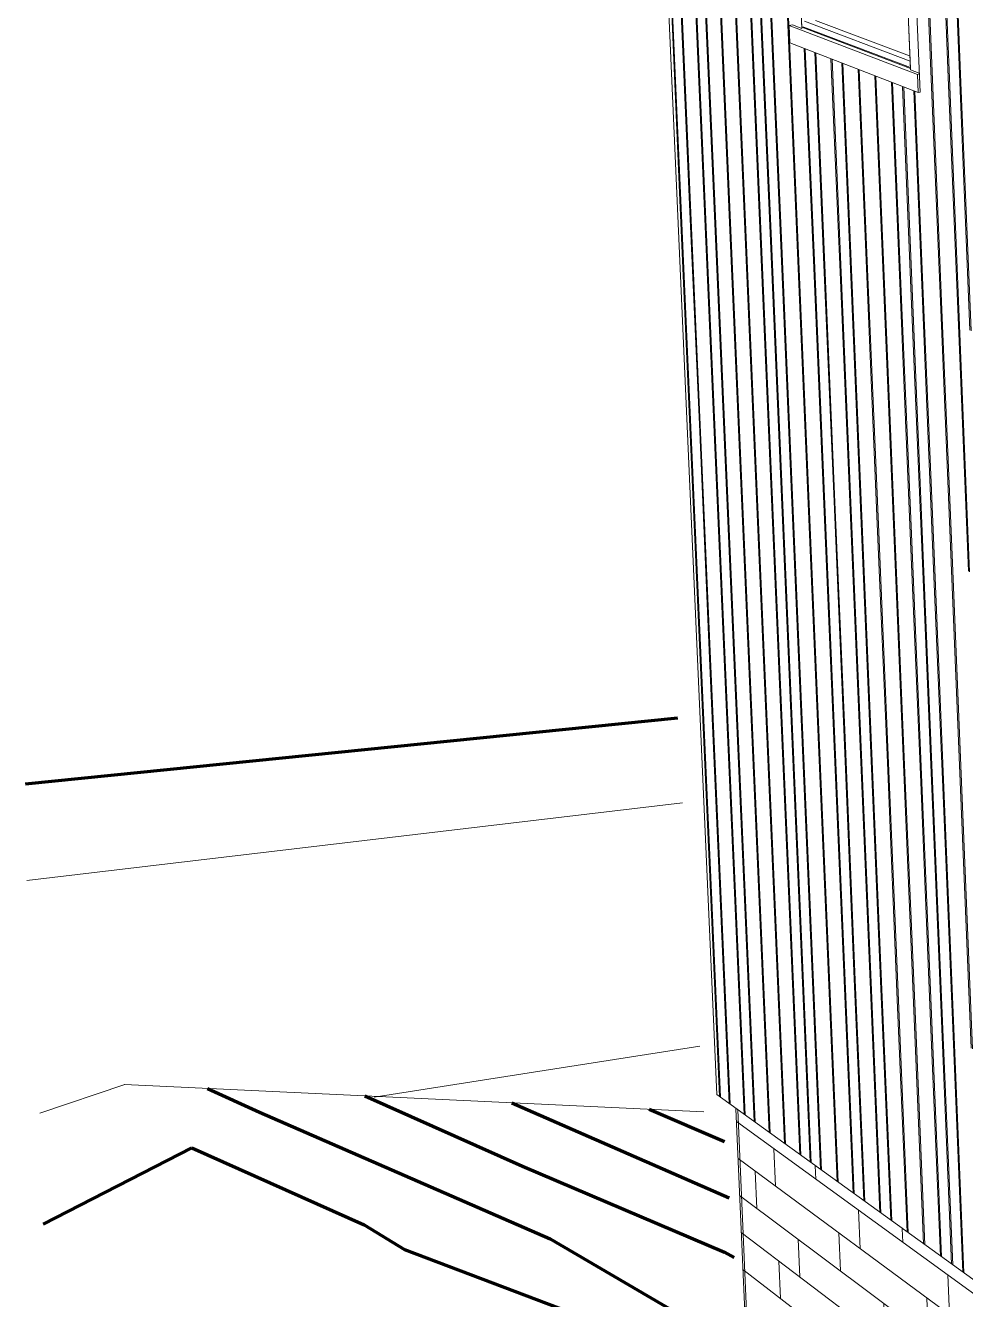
# Model space of a CAD drawing. Header units: inches. Extents: x 5690 to 5695, y -585 to 907.
# Drawn here: x 5690.0565 to 5690.1718, y 906.8916 to 907.0477 of the extents above; entities that cross this region are included whole.
import ezdxf

# ---------------------------------------------------------------- set-up
doc = ezdxf.new("R2010")
doc.units = ezdxf.units.IN
doc.header["$MEASUREMENT"] = 0
for name, color, linetype, lineweight in [('A-DETL', 90, 'Continuous', 9), ('A-GLAZ-2', 151, 'Continuous', 9), ('A-WALL-PATT-1', 111, 'Continuous', 9), ('C-TOPO', 7, 'Continuous', 9), ('C-TOPO-MAJR', 7, 'Continuous', 70), ('I-WALL', 2, 'Continuous', 13), ('I-WALL-1', 2, 'Continuous', 9), ('S-FNDN', 32, 'Continuous', 13), ('S-FNDN-1', 32, 'Continuous', 9)]:
    doc.layers.add(name, color=color, linetype=linetype, lineweight=lineweight)

# ---------------------------------------------------------------- blocks, each defined once
blk = doc.blocks.new('FP_18-3D View 1')
at = {"layer": 'A-WALL-PATT-1'}
for p, q in [((5690.16752, 907.04214), (5690.16626, 907.0725)), ((5690.16765, 907.04209), (5690.1664, 907.07246)), ((5690.16964, 907.04134), (5690.16839, 907.07185)), ((5690.16977, 907.04129), (5690.16852, 907.0718)), ((5690.17105, 907.0408), (5690.1698, 907.07141)), ((5690.17119, 907.04075), (5690.16993, 907.07137)), ((5690.13674, 907.02631), (5690.13551, 907.05424)), ((5690.13686, 907.02626), (5690.13562, 907.05419)), ((5690.13793, 907.02578), (5690.1367, 907.05379)), ((5690.13805, 907.02572), (5690.13682, 907.05374)), ((5690.13976, 907.02496), (5690.13852, 907.0531)), ((5690.13987, 907.02491), (5690.13864, 907.05305)), ((5690.14097, 907.02442), (5690.13973, 907.05264)), ((5690.14109, 907.02436), (5690.13985, 907.0526)), ((5690.14282, 907.02358), (5690.14158, 907.05194)), ((5690.14294, 907.02353), (5690.1417, 907.0519)), ((5690.14469, 907.02275), (5690.14345, 907.05124)), ((5690.14481, 907.02269), (5690.14357, 907.05119)), ((5690.14658, 907.0219), (5690.14534, 907.05052)), ((5690.1467, 907.02185), (5690.14546, 907.05048)), ((5690.14783, 907.02134), (5690.14659, 907.05005)), ((5690.14795, 907.02128), (5690.14671, 907.05)), ((5690.14909, 907.02077), (5690.14785, 907.04957)), ((5690.14922, 907.02072), (5690.14798, 907.04952)), ((5690.15115, 907.01985), (5690.14991, 907.0488)), ((5690.15127, 907.0198), (5690.15003, 907.04875)), ((5690.1531, 907.01898), (5690.15199, 907.04491)), ((5690.15322, 907.01892), (5690.15211, 907.04486)), ((5690.15439, 907.0184), (5690.15328, 907.04441)), ((5690.15452, 907.01834), (5690.15341, 907.04436)), ((5690.15637, 907.01751), (5690.15526, 907.04365)), ((5690.1565, 907.01745), (5690.15539, 907.0436)), ((5690.15769, 907.01692), (5690.15658, 907.04314)), ((5690.15782, 907.01686), (5690.15671, 907.04309)), ((5690.1597, 907.01601), (5690.15859, 907.04236)), ((5690.15983, 907.01596), (5690.15872, 907.04231)), ((5690.16876, 907.01195), (5690.16752, 907.04214)), ((5690.16752, 907.04214), (5690.16752, 907.04214)), ((5690.1689, 907.01189), (5690.16765, 907.04209)), ((5690.16765, 907.04209), (5690.16765, 907.04209)), ((5690.16173, 907.0151), (5690.16062, 907.04158)), ((5690.16186, 907.01504), (5690.16076, 907.04153)), ((5690.16379, 907.01418), (5690.16268, 907.04079)), ((5690.16392, 907.01412), (5690.16281, 907.04074)), ((5690.16515, 907.01357), (5690.16404, 907.04026)), ((5690.16528, 907.01351), (5690.16417, 907.04021)), ((5690.17088, 907.011), (5690.16964, 907.04134)), ((5690.16964, 907.04134), (5690.16964, 907.04134)), ((5690.17102, 907.01094), (5690.16977, 907.04129)), ((5690.16977, 907.04129), (5690.16977, 907.04129)), ((5690.1723, 907.01037), (5690.17105, 907.0408)), ((5690.17105, 907.0408), (5690.17105, 907.0408)), ((5690.17243, 907.0103), (5690.17119, 907.04075)), ((5690.17119, 907.04075), (5690.17119, 907.04075)), ((5690.16653, 907.01295), (5690.16542, 907.03973)), ((5690.16666, 907.01289), (5690.16555, 907.03968)), ((5690.13797, 906.99853), (5690.13674, 907.02631)), ((5690.13674, 907.02631), (5690.13674, 907.02631)), ((5690.13808, 906.99847), (5690.13686, 907.02626)), ((5690.13686, 907.02626), (5690.13686, 907.02626)), ((5690.13916, 906.99791), (5690.13793, 907.02578)), ((5690.13793, 907.02578), (5690.13793, 907.02578)), ((5690.13928, 906.99785), (5690.13805, 907.02572)), ((5690.13805, 907.02572), (5690.13805, 907.02572)), ((5690.14099, 906.99696), (5690.13976, 907.02496)), ((5690.13976, 907.02496), (5690.13976, 907.02496)), ((5690.1411, 906.9969), (5690.13987, 907.02491)), ((5690.13987, 907.02491), (5690.13987, 907.02491)), ((5690.1422, 906.99634), (5690.14097, 907.02442)), ((5690.14097, 907.02442), (5690.14097, 907.02442)), ((5690.14232, 906.99628), (5690.14109, 907.02436)), ((5690.14109, 907.02436), (5690.14109, 907.02436)), ((5690.14405, 906.99538), (5690.14282, 907.02358)), ((5690.14282, 907.02358), (5690.14282, 907.02358)), ((5690.14417, 906.99531), (5690.14294, 907.02353)), ((5690.14294, 907.02353), (5690.14294, 907.02353)), ((5690.14592, 906.99441), (5690.14469, 907.02275)), ((5690.14469, 907.02275), (5690.14469, 907.02275)), ((5690.14604, 906.99435), (5690.14481, 907.02269)), ((5690.14481, 907.02269), (5690.14481, 907.02269)), ((5690.14781, 906.99343), (5690.14658, 907.0219)), ((5690.14658, 907.0219), (5690.14658, 907.0219)), ((5690.14793, 906.99337), (5690.1467, 907.02185)), ((5690.1467, 907.02185), (5690.1467, 907.02185)), ((5690.14906, 906.99278), (5690.14783, 907.02134)), ((5690.14783, 907.02134), (5690.14783, 907.02134)), ((5690.14919, 906.99272), (5690.14795, 907.02128)), ((5690.14795, 907.02128), (5690.14795, 907.02128)), ((5690.15033, 906.99212), (5690.14909, 907.02077)), ((5690.14909, 907.02077), (5690.14909, 907.02077)), ((5690.15045, 906.99206), (5690.14922, 907.02072)), ((5690.14922, 907.02072), (5690.14922, 907.02072)), ((5690.15238, 906.99106), (5690.15115, 907.01985)), ((5690.15115, 907.01985), (5690.15115, 907.01985)), ((5690.1525, 906.991), (5690.15127, 907.0198)), ((5690.15127, 907.0198), (5690.15127, 907.0198)), ((5690.15433, 906.99005), (5690.1531, 907.01898)), ((5690.1531, 907.01898), (5690.1531, 907.01898)), ((5690.15446, 906.98998), (5690.15322, 907.01892)), ((5690.15322, 907.01892), (5690.15322, 907.01892)), ((5690.15563, 906.98938), (5690.15439, 907.0184)), ((5690.15439, 907.0184), (5690.15439, 907.0184)), ((5690.15575, 906.98931), (5690.15452, 907.01834)), ((5690.15452, 907.01834), (5690.15452, 907.01834)), ((5690.15761, 906.98835), (5690.15637, 907.01751)), ((5690.15637, 907.01751), (5690.15637, 907.01751)), ((5690.15774, 906.98829), (5690.1565, 907.01745)), ((5690.1565, 907.01745), (5690.1565, 907.01745)), ((5690.15893, 906.98767), (5690.15769, 907.01692)), ((5690.15769, 907.01692), (5690.15769, 907.01692)), ((5690.15905, 906.9876), (5690.15782, 907.01686)), ((5690.15782, 907.01686), (5690.15782, 907.01686)), ((5690.16094, 906.98663), (5690.1597, 907.01601)), ((5690.1597, 907.01601), (5690.1597, 907.01601)), ((5690.16107, 906.98656), (5690.15983, 907.01596)), ((5690.15983, 907.01596), (5690.15983, 907.01596)), ((5690.16297, 906.98557), (5690.16173, 907.0151)), ((5690.16173, 907.0151), (5690.16173, 907.0151)), ((5690.1631, 906.9855), (5690.16186, 907.01504)), ((5690.16186, 907.01504), (5690.16186, 907.01504)), ((5690.16502, 906.98451), (5690.16379, 907.01418)), ((5690.16379, 907.01418), (5690.16379, 907.01418)), ((5690.16516, 906.98444), (5690.16392, 907.01412)), ((5690.16392, 907.01412), (5690.16392, 907.01412)), ((5690.16639, 906.9838), (5690.16515, 907.01357)), ((5690.16515, 907.01357), (5690.16515, 907.01357)), ((5690.16652, 906.98373), (5690.16528, 907.01351)), ((5690.16528, 907.01351), (5690.16528, 907.01351)), ((5690.16776, 906.98309), (5690.16653, 907.01295)), ((5690.16653, 907.01295), (5690.16653, 907.01295)), ((5690.1679, 906.98302), (5690.16666, 907.01289)), ((5690.16666, 907.01289), (5690.16666, 907.01289)), ((5690.17, 906.98193), (5690.16876, 907.01195)), ((5690.16876, 907.01195), (5690.16876, 907.01195)), ((5690.17014, 906.98186), (5690.1689, 907.01189)), ((5690.1689, 907.01189), (5690.1689, 907.01189)), ((5690.17212, 906.98083), (5690.17088, 907.011)), ((5690.17088, 907.011), (5690.17088, 907.011)), ((5690.17226, 906.98076), (5690.17102, 907.01094)), ((5690.17102, 907.01094), (5690.17102, 907.01094)), ((5690.13919, 906.97089), (5690.13797, 906.99853)), ((5690.13797, 906.99853), (5690.13797, 906.99853)), ((5690.1393, 906.97082), (5690.13808, 906.99847)), ((5690.13808, 906.99847), (5690.13808, 906.99847)), ((5690.14038, 906.97019), (5690.13916, 906.99791)), ((5690.13916, 906.99791), (5690.13916, 906.99791)), ((5690.1405, 906.97012), (5690.13928, 906.99785)), ((5690.13928, 906.99785), (5690.13928, 906.99785)), ((5690.14221, 906.96911), (5690.14099, 906.99696)), ((5690.14099, 906.99696), (5690.14099, 906.99696)), ((5690.14233, 906.96905), (5690.1411, 906.9969)), ((5690.1411, 906.9969), (5690.1411, 906.9969)), ((5690.14342, 906.9684), (5690.1422, 906.99634)), ((5690.1422, 906.99634), (5690.1422, 906.99634)), ((5690.14354, 906.96833), (5690.14232, 906.99628)), ((5690.14232, 906.99628), (5690.14232, 906.99628)), ((5690.14528, 906.96731), (5690.14405, 906.99538)), ((5690.14405, 906.99538), (5690.14405, 906.99538)), ((5690.14539, 906.96724), (5690.14417, 906.99531)), ((5690.14417, 906.99531), (5690.14417, 906.99531)), ((5690.14715, 906.96622), (5690.14592, 906.99441)), ((5690.14592, 906.99441), (5690.14592, 906.99441)), ((5690.14727, 906.96615), (5690.14604, 906.99435)), ((5690.14604, 906.99435), (5690.14604, 906.99435)), ((5690.14904, 906.96511), (5690.14781, 906.99343)), ((5690.14781, 906.99343), (5690.14781, 906.99343)), ((5690.14916, 906.96504), (5690.14793, 906.99337)), ((5690.14793, 906.99337), (5690.14793, 906.99337)), ((5690.15029, 906.96437), (5690.14906, 906.99278)), ((5690.14906, 906.99278), (5690.14906, 906.99278)), ((5690.15041, 906.9643), (5690.14919, 906.99272)), ((5690.14919, 906.99272), (5690.14919, 906.99272)), ((5690.15155, 906.96363), (5690.15033, 906.99212)), ((5690.15033, 906.99212), (5690.15033, 906.99212)), ((5690.15168, 906.96356), (5690.15045, 906.99206)), ((5690.15045, 906.99206), (5690.15045, 906.99206)), ((5690.15361, 906.96242), (5690.15238, 906.99106)), ((5690.15238, 906.99106), (5690.15238, 906.99106)), ((5690.15373, 906.96235), (5690.1525, 906.991)), ((5690.1525, 906.991), (5690.1525, 906.991)), ((5690.15556, 906.96128), (5690.15433, 906.99005)), ((5690.15433, 906.99005), (5690.15433, 906.99005)), ((5690.15568, 906.9612), (5690.15446, 906.98998)), ((5690.15446, 906.98998), (5690.15446, 906.98998)), ((5690.15686, 906.96052), (5690.15563, 906.98938)), ((5690.15563, 906.98938), (5690.15563, 906.98938)), ((5690.15698, 906.96044), (5690.15575, 906.98931)), ((5690.15575, 906.98931), (5690.15575, 906.98931)), ((5690.15884, 906.95935), (5690.15761, 906.98835)), ((5690.15761, 906.98835), (5690.15761, 906.98835)), ((5690.15896, 906.95928), (5690.15774, 906.98829)), ((5690.15774, 906.98829), (5690.15774, 906.98829)), ((5690.16015, 906.95858), (5690.15893, 906.98767)), ((5690.15893, 906.98767), (5690.15893, 906.98767)), ((5690.16028, 906.9585), (5690.15905, 906.9876)), ((5690.15905, 906.9876), (5690.15905, 906.9876)), ((5690.16217, 906.9574), (5690.16094, 906.98663)), ((5690.16094, 906.98663), (5690.16094, 906.98663)), ((5690.1623, 906.95732), (5690.16107, 906.98656)), ((5690.16107, 906.98656), (5690.16107, 906.98656)), ((5690.1642, 906.9562), (5690.16297, 906.98557)), ((5690.16297, 906.98557), (5690.16297, 906.98557)), ((5690.16433, 906.95613), (5690.1631, 906.9855)), ((5690.1631, 906.9855), (5690.1631, 906.9855)), ((5690.16626, 906.955), (5690.16502, 906.98451)), ((5690.16502, 906.98451), (5690.16502, 906.98451)), ((5690.16639, 906.95492), (5690.16516, 906.98444)), ((5690.16516, 906.98444), (5690.16516, 906.98444)), ((5690.16762, 906.95419), (5690.16639, 906.9838)), ((5690.16639, 906.9838), (5690.16639, 906.9838)), ((5690.16775, 906.95412), (5690.16652, 906.98373)), ((5690.16652, 906.98373), (5690.16652, 906.98373)), ((5690.169, 906.95339), (5690.16776, 906.98309)), ((5690.16776, 906.98309), (5690.16776, 906.98309)), ((5690.16913, 906.95331), (5690.1679, 906.98302)), ((5690.1679, 906.98302), (5690.1679, 906.98302)), ((5690.17123, 906.95207), (5690.17, 906.98193)), ((5690.17, 906.98193), (5690.17, 906.98193)), ((5690.17137, 906.952), (5690.17014, 906.98186)), ((5690.17014, 906.98186), (5690.17014, 906.98186)), ((5690.1404, 906.94339), (5690.13919, 906.97089)), ((5690.13919, 906.97089), (5690.13919, 906.97089)), ((5690.14052, 906.94331), (5690.1393, 906.97082)), ((5690.1393, 906.97082), (5690.1393, 906.97082)), ((5690.1416, 906.9426), (5690.14038, 906.97019)), ((5690.14038, 906.97019), (5690.14038, 906.97019)), ((5690.14171, 906.94253), (5690.1405, 906.97012)), ((5690.1405, 906.97012), (5690.1405, 906.97012)), ((5690.14342, 906.94141), (5690.14221, 906.96911)), ((5690.14221, 906.96911), (5690.14221, 906.96911)), ((5690.14354, 906.94133), (5690.14233, 906.96905)), ((5690.14233, 906.96905), (5690.14233, 906.96905)), ((5690.14464, 906.94061), (5690.14342, 906.9684)), ((5690.14342, 906.9684), (5690.14342, 906.9684)), ((5690.14476, 906.94054), (5690.14354, 906.96833)), ((5690.14354, 906.96833), (5690.14354, 906.96833)), ((5690.14649, 906.9394), (5690.14528, 906.96731)), ((5690.14528, 906.96731), (5690.14528, 906.96731)), ((5690.14661, 906.93932), (5690.14539, 906.96724)), ((5690.14539, 906.96724), (5690.14539, 906.96724)), ((5690.14836, 906.93817), (5690.14715, 906.96622)), ((5690.14715, 906.96622), (5690.14715, 906.96622)), ((5690.14848, 906.93809), (5690.14727, 906.96615)), ((5690.14727, 906.96615), (5690.14727, 906.96615)), ((5690.15025, 906.93693), (5690.14904, 906.96511)), ((5690.14904, 906.96511), (5690.14904, 906.96511)), ((5690.15038, 906.93685), (5690.14916, 906.96504)), ((5690.14916, 906.96504), (5690.14916, 906.96504)), ((5690.15151, 906.93611), (5690.15029, 906.96437)), ((5690.15029, 906.96437), (5690.15029, 906.96437)), ((5690.15163, 906.93603), (5690.15041, 906.9643)), ((5690.15041, 906.9643), (5690.15041, 906.9643)), ((5690.15277, 906.93528), (5690.15155, 906.96363)), ((5690.15155, 906.96363), (5690.15155, 906.96363)), ((5690.1529, 906.9352), (5690.15168, 906.96356)), ((5690.15168, 906.96356), (5690.15168, 906.96356)), ((5690.15483, 906.93394), (5690.15361, 906.96242)), ((5690.15361, 906.96242), (5690.15361, 906.96242)), ((5690.15495, 906.93385), (5690.15373, 906.96235)), ((5690.15373, 906.96235), (5690.15373, 906.96235)), ((5690.15678, 906.93266), (5690.15556, 906.96128)), ((5690.15556, 906.96128), (5690.15556, 906.96128)), ((5690.15691, 906.93257), (5690.15568, 906.9612)), ((5690.15568, 906.9612), (5690.15568, 906.9612)), ((5690.15808, 906.93181), (5690.15686, 906.96052)), ((5690.15686, 906.96052), (5690.15686, 906.96052)), ((5690.1582, 906.93172), (5690.15698, 906.96044)), ((5690.15698, 906.96044), (5690.15698, 906.96044)), ((5690.16006, 906.93051), (5690.15884, 906.95935)), ((5690.15884, 906.95935), (5690.15884, 906.95935)), ((5690.16019, 906.93042), (5690.15896, 906.95928)), ((5690.15896, 906.95928), (5690.15896, 906.95928)), ((5690.16138, 906.92964), (5690.16015, 906.95858)), ((5690.16015, 906.95858), (5690.16015, 906.95858)), ((5690.16151, 906.92956), (5690.16028, 906.9585)), ((5690.16028, 906.9585), (5690.16028, 906.9585)), ((5690.16339, 906.92832), (5690.16217, 906.9574)), ((5690.16217, 906.9574), (5690.16217, 906.9574)), ((5690.16352, 906.92824), (5690.1623, 906.95732)), ((5690.1623, 906.95732), (5690.1623, 906.95732)), ((5690.16543, 906.92699), (5690.1642, 906.9562)), ((5690.1642, 906.9562), (5690.1642, 906.9562)), ((5690.16556, 906.92691), (5690.16433, 906.95613)), ((5690.16433, 906.95613), (5690.16433, 906.95613)), ((5690.16748, 906.92565), (5690.16626, 906.955)), ((5690.16626, 906.955), (5690.16626, 906.955)), ((5690.16761, 906.92556), (5690.16639, 906.95492)), ((5690.16639, 906.95492), (5690.16639, 906.95492)), ((5690.16885, 906.92475), (5690.16762, 906.95419)), ((5690.16762, 906.95419), (5690.16762, 906.95419)), ((5690.16898, 906.92466), (5690.16775, 906.95412)), ((5690.16775, 906.95412), (5690.16775, 906.95412)), ((5690.17022, 906.92385), (5690.169, 906.95339)), ((5690.169, 906.95339), (5690.169, 906.95339)), ((5690.17035, 906.92376), (5690.16913, 906.95331)), ((5690.16913, 906.95331), (5690.16913, 906.95331)), ((5690.17246, 906.92238), (5690.17123, 906.95207)), ((5690.17123, 906.95207), (5690.17123, 906.95207)), ((5690.17259, 906.9223), (5690.17137, 906.952)), ((5690.17137, 906.952), (5690.17137, 906.952)), ((5690.14159, 906.91645), (5690.1404, 906.94339)), ((5690.1404, 906.94339), (5690.1404, 906.94339)), ((5690.14171, 906.91637), (5690.14052, 906.94331)), ((5690.14052, 906.94331), (5690.14052, 906.94331)), ((5690.14279, 906.91559), (5690.1416, 906.9426)), ((5690.1416, 906.9426), (5690.1416, 906.9426)), ((5690.14291, 906.91551), (5690.14171, 906.94253)), ((5690.14171, 906.94253), (5690.14171, 906.94253)), ((5690.14462, 906.91427), (5690.14342, 906.94141)), ((5690.14342, 906.94141), (5690.14342, 906.94141)), ((5690.14473, 906.91419), (5690.14354, 906.94133)), ((5690.14354, 906.94133), (5690.14354, 906.94133)), ((5690.14583, 906.9134), (5690.14464, 906.94061)), ((5690.14464, 906.94061), (5690.14464, 906.94061)), ((5690.14595, 906.91331), (5690.14476, 906.94054)), ((5690.14476, 906.94054), (5690.14476, 906.94054)), ((5690.14769, 906.91206), (5690.14649, 906.9394)), ((5690.14649, 906.9394), (5690.14649, 906.9394)), ((5690.1478, 906.91197), (5690.14661, 906.93932)), ((5690.14661, 906.93932), (5690.14661, 906.93932)), ((5690.14956, 906.91071), (5690.14836, 906.93817)), ((5690.14836, 906.93817), (5690.14836, 906.93817)), ((5690.14968, 906.91062), (5690.14848, 906.93809)), ((5690.14848, 906.93809), (5690.14848, 906.93809)), ((5690.15145, 906.90934), (5690.15025, 906.93693)), ((5690.15025, 906.93693), (5690.15025, 906.93693)), ((5690.15157, 906.90926), (5690.15038, 906.93685)), ((5690.15038, 906.93685), (5690.15038, 906.93685)), ((5690.1527, 906.90844), (5690.15151, 906.93611)), ((5690.15151, 906.93611), (5690.15151, 906.93611)), ((5690.15283, 906.90835), (5690.15163, 906.93603)), ((5690.15163, 906.93603), (5690.15163, 906.93603)), ((5690.15397, 906.90752), (5690.15277, 906.93528)), ((5690.15277, 906.93528), (5690.15277, 906.93528)), ((5690.15409, 906.90744), (5690.1529, 906.9352)), ((5690.1529, 906.9352), (5690.1529, 906.9352)), ((5690.15602, 906.90604), (5690.15483, 906.93394)), ((5690.15483, 906.93394), (5690.15483, 906.93394)), ((5690.15615, 906.90595), (5690.15495, 906.93385)), ((5690.15495, 906.93385), (5690.15495, 906.93385)), ((5690.15798, 906.90463), (5690.15678, 906.93266)), ((5690.15678, 906.93266), (5690.15678, 906.93266)), ((5690.1581, 906.90454), (5690.15691, 906.93257)), ((5690.15691, 906.93257), (5690.15691, 906.93257)), ((5690.15927, 906.9037), (5690.15808, 906.93181)), ((5690.15808, 906.93181), (5690.15808, 906.93181)), ((5690.1594, 906.9036), (5690.1582, 906.93172)), ((5690.1582, 906.93172), (5690.1582, 906.93172)), ((5690.16126, 906.90226), (5690.16006, 906.93051)), ((5690.16006, 906.93051), (5690.16006, 906.93051)), ((5690.16138, 906.90217), (5690.16019, 906.93042)), ((5690.16019, 906.93042), (5690.16019, 906.93042)), ((5690.16258, 906.90131), (5690.16138, 906.92964)), ((5690.16138, 906.92964), (5690.16138, 906.92964)), ((5690.1627, 906.90122), (5690.16151, 906.92956)), ((5690.16151, 906.92956), (5690.16151, 906.92956)), ((5690.16459, 906.89986), (5690.16339, 906.92832)), ((5690.16339, 906.92832), (5690.16339, 906.92832)), ((5690.16472, 906.89977), (5690.16352, 906.92824)), ((5690.16352, 906.92824), (5690.16352, 906.92824)), ((5690.16662, 906.89839), (5690.16543, 906.92699)), ((5690.16543, 906.92699), (5690.16543, 906.92699)), ((5690.16676, 906.8983), (5690.16556, 906.92691)), ((5690.16556, 906.92691), (5690.16556, 906.92691)), ((5690.16868, 906.89691), (5690.16748, 906.92565)), ((5690.16748, 906.92565), (5690.16748, 906.92565)), ((5690.16881, 906.89681), (5690.16761, 906.92556)), ((5690.16761, 906.92556), (5690.16761, 906.92556)), ((5690.17005, 906.89592), (5690.16885, 906.92475)), ((5690.16885, 906.92475), (5690.16885, 906.92475)), ((5690.17018, 906.89583), (5690.16898, 906.92466)), ((5690.16898, 906.92466), (5690.16898, 906.92466)), ((5690.17142, 906.89493), (5690.17022, 906.92385)), ((5690.17022, 906.92385), (5690.17022, 906.92385)), ((5690.17155, 906.89483), (5690.17035, 906.92376)), ((5690.17035, 906.92376), (5690.17035, 906.92376))]:
    blk.add_line(p, q, dxfattribs=at)
blk = doc.blocks.new('FP_28-3D View 1')
at = {"layer": 'A-WALL-PATT-1'}
for p, q in [((5690.14366, 906.9134), (5690.22038, 906.85774)), ((5690.14847, 906.90546), (5690.14827, 906.91006)), ((5690.14386, 906.90886), (5690.22058, 906.85234)), ((5690.1534, 906.90634), (5690.15333, 906.90795)), ((5690.14616, 906.90275), (5690.14596, 906.90731)), ((5690.14406, 906.90432), (5690.22078, 906.84696)), ((5690.15885, 906.89781), (5690.15865, 906.90252)), ((5690.14426, 906.89979), (5690.21096, 906.84918)), ((5690.15641, 906.89509), (5690.15621, 906.89976)), ((5690.16405, 906.89861), (5690.16398, 906.90026)), ((5690.15142, 906.89436), (5690.15122, 906.89897)), ((5690.14446, 906.89526), (5690.19682, 906.85495)), ((5690.14907, 906.89171), (5690.14887, 906.89629)), ((5690.16979, 906.88976), (5690.16959, 906.89459)), ((5690.1672, 906.88702), (5690.167, 906.89181)), ((5690.17528, 906.89046), (5690.17521, 906.89216)), ((5690.14466, 906.89073), (5690.18355, 906.86037)), ((5690.16194, 906.88637), (5690.16174, 906.8911)), ((5690.1544, 906.88313), (5690.1542, 906.88776)), ((5690.15946, 906.88371), (5690.15926, 906.88841)), ((5690.14486, 906.88621), (5690.17106, 906.86546)), ((5690.18132, 906.88126), (5690.18112, 906.88622)), ((5690.14715, 906.88001), (5690.14695, 906.88455)), ((5690.15202, 906.88054), (5690.15182, 906.88514)), ((5690.17302, 906.87797), (5690.17282, 906.88282)), ((5690.17858, 906.87851), (5690.17838, 906.88343)), ((5690.18712, 906.88186), (5690.18705, 906.88361)), ((5690.14506, 906.88169), (5690.15928, 906.87027)), ((5690.16505, 906.87481), (5690.16485, 906.87956)), ((5690.17039, 906.87529), (5690.17019, 906.88011)), ((5690.15741, 906.87177), (5690.15721, 906.87643)), ((5690.16254, 906.87221), (5690.16234, 906.87693)), ((5690.1935, 906.87229), (5690.1933, 906.87739)), ((5690.19059, 906.86953), (5690.19039, 906.87458)), ((5690.15486, 906.87247), (5690.1548, 906.87387)), ((5690.1847, 906.8691), (5690.1845, 906.87408)), ((5690.19965, 906.87278), (5690.19958, 906.87457)), ((5690.17628, 906.86604), (5690.17608, 906.87092)), ((5690.18192, 906.86642), (5690.18172, 906.87136)), ((5690.16805, 906.86669), (5690.168, 906.86788)), ((5690.17358, 906.86444), (5690.17342, 906.86828)), ((5690.20638, 906.8628), (5690.20618, 906.86804)), ((5690.20329, 906.86003), (5690.20309, 906.86523)), ((5690.19705, 906.85973), (5690.19685, 906.86485)), ((5690.21291, 906.86316), (5690.21284, 906.865)), ((5690.1941, 906.85704), (5690.1939, 906.86212)), ((5690.18806, 906.85852), (5690.18793, 906.86179)), ((5690.22003, 906.85275), (5690.21983, 906.85813)), ((5690.21012, 906.84981), (5690.20992, 906.85508)), ((5690.21674, 906.84998), (5690.21654, 906.85532)), ((5690.20684, 906.85086), (5690.20678, 906.85235))]:
    blk.add_line(p, q, dxfattribs=at)

msp = doc.modelspace()

# ---------------------------------------------------------------- linework, layer by layer
at = {"layer": 'A-DETL'}
msp.add_line((5690.14382, 906.91481), (5690.14548, 906.87719), dxfattribs=at)
at = {"layer": 'A-GLAZ-2'}
for p, q in [((5690.15169, 907.04752), (5690.14966, 907.09506)), ((5690.1517, 907.04736), (5690.14966, 907.09506)), ((5690.16297, 907.09156), (5690.16501, 907.04247)), ((5690.16297, 907.09156), (5690.16501, 907.0423)), ((5690.16496, 907.04337), (5690.15202, 907.04825)), ((5690.15337, 907.04835), (5690.16487, 907.04403)), ((5690.15014, 907.04771), (5690.15053, 907.0478)), ((5690.15023, 907.04559), (5690.15014, 907.04771)), ((5690.15014, 907.04771), (5690.16585, 907.04173)), ((5690.1517, 907.04736), (5690.15053, 907.0478)), ((5690.15169, 907.04752), (5690.15193, 907.04754)), ((5690.16501, 907.04247), (5690.15169, 907.04752)), ((5690.15192, 907.04754), (5690.16499, 907.04259)), ((5690.16595, 907.03953), (5690.15023, 907.04559)), ((5690.16609, 907.04189), (5690.16501, 907.0423)), ((5690.1661, 907.04179), (5690.16585, 907.04173)), ((5690.16585, 907.04173), (5690.16595, 907.03953)), ((5690.16595, 907.03953), (5690.16619, 907.03955))]:
    msp.add_line(p, q, dxfattribs=at)
at = {"layer": 'C-TOPO'}
for p, q in [((5690.05666, 906.94292), (5690.13707, 906.95247)), ((5690.13707, 906.95247), (5690.05666, 906.94292)), ((5690.11746, 906.91925), (5690.13919, 906.92262)), ((5690.09926, 906.91636), (5690.11746, 906.91925)), ((5690.06866, 906.91793), (5690.05825, 906.9144)), ((5690.13965, 906.9146), (5690.06865, 906.91793))]:
    msp.add_line(p, q, dxfattribs=at)
at = {"layer": 'C-TOPO-MAJR'}
for p, q in [((5690.0565, 906.95477), (5690.13648, 906.96287)), ((5690.11611, 906.9157), (5690.14277, 906.90406)), ((5690.13295, 906.91491), (5690.14221, 906.91096)), ((5690.05865, 906.90081), (5690.07691, 906.91019)), ((5690.07691, 906.91019), (5690.09801, 906.90075)), ((5690.1422, 906.89739), (5690.14337, 906.89673))]:
    msp.add_line(p, q, dxfattribs=at)
for points in [[(5690.07883, 906.91745, 0), (5690.08517, 906.91454, 0), (5690.12084, 906.89901, 0)], [(5690.09811, 906.91655, 0), (5690.11742, 906.90791, 0), (5690.1422, 906.89739, 0)], [(5690.09801, 906.90075, 0), (5690.10296, 906.89773, 0), (5690.14463, 906.88196, 0)], [(5690.12084, 906.89901, 0), (5690.13613, 906.89005, 0), (5690.14412, 906.88707, 0)]]:
    msp.add_polyline3d(points, dxfattribs=at)
at = {"layer": 'I-WALL'}
for p, q in [((5690.16387, 907.09567), (5690.16619, 907.03955)), ((5690.13358, 907.09024), (5690.14125, 906.9167)), ((5690.14125, 906.9167), (5690.21815, 906.86121))]:
    msp.add_line(p, q, dxfattribs=at)
at = {"layer": 'S-FNDN'}
msp.add_line((5690.14359, 906.91496), (5690.14526, 906.87706), dxfattribs=at)

# ---------------------------------------------------------------- block references
at = {"layer": 'I-WALL-1'}
msp.add_blockref('FP_18-3D View 1', (0, 0), dxfattribs=at)
at = {"layer": 'S-FNDN-1'}
msp.add_blockref('FP_28-3D View 1', (0, 0), dxfattribs=at)

doc.saveas('drawing.dxf')
